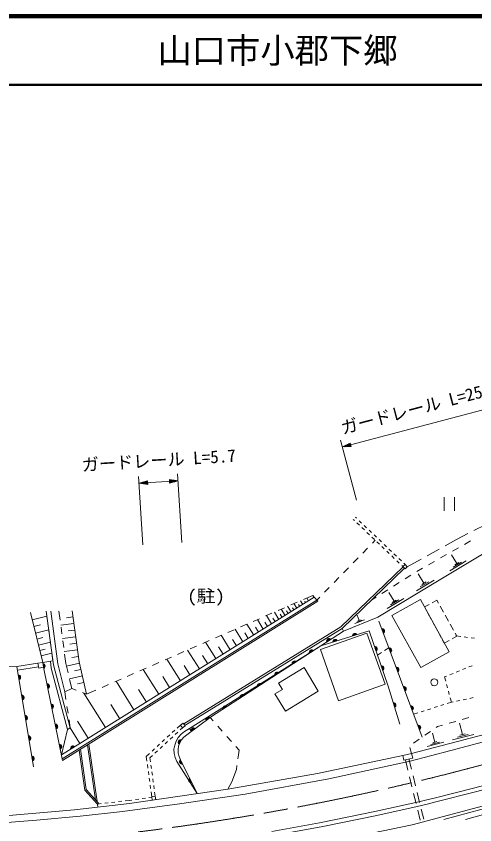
# Model space of a CAD drawing. Units: millimetres, scale not verified. Extents: x 40000 to 680000, y 20000 to 380000.
# Drawn here: x 384439 to 451280, y 262141 to 380000 of the extents above; entities that cross this region are included whole.
import ezdxf
from ezdxf.enums import TextEntityAlignment as Align

# ---------------------------------------------------------------- set-up
doc = ezdxf.new("R2010")
doc.units = ezdxf.units.MM
doc.header["$LTSCALE"] = 1000
doc.linetypes.add('CHAIN', pattern=[18.5, 12, -1.5, 3.5, -1.5])
for name, color, linetype, lineweight in [('M-BGD', 7, 'Continuous', 13), ('M-BMK', 2, 'CHAIN', 13), ('M-BMK-OTRS', 5, 'Continuous', 13), ('M-STR-HTXT', 7, 'Continuous', 13), ('M-TTL', 2, 'Continuous', 140), ('M-TTL-LINE', 7, 'Continuous', 50)]:
    doc.layers.add(name, color=color, linetype=linetype, lineweight=lineweight)
doc.layers.add('M-TTL-TXT', color=7, linetype='Continuous')
doc.styles.add('ＭＳ ゴシック', font='')
doc.styles.get('ＭＳ ゴシック').set_extended_font_data('MS Gothic')

msp = doc.modelspace()

# ---------------------------------------------------------------- linework, layer by layer
at = {"layer": 'M-BGD'}
for p, q in [((446794, 309899), (446794, 307899)), ((448294, 309899), (448294, 307899)), ((433744, 306493), (433563, 306665)), ((434060, 306812), (433872, 306991)), ((434785, 306123), (434423, 306468)), ((434468, 305804), (434106, 306148)), ((435192, 305114), (434830, 305459)), ((435509, 305434), (435147, 305778)), ((451150, 305030), (452934, 305935)), ((435917, 304425), (435555, 304770)), ((436234, 304744), (435871, 305089)), ((436641, 303736), (436279, 304080)), ((436958, 304055), (436596, 304399)), ((448592, 303733), (450258, 304578)), ((436350, 303187), (436768, 303615)), ((437366, 303046), (437004, 303391)), ((437683, 303365), (437320, 303710)), ((438407, 302676), (438045, 303021)), ((446950, 302820), (448592, 303733)), ((449763, 303014), (450632, 303508)), ((434953, 301755), (435652, 302471)), ((438090, 302357), (437728, 302702)), ((438815, 301668), (438452, 302012)), ((439131, 301987), (438769, 302331)), ((444328, 301363), (446076, 302335)), ((448024, 302025), (448894, 302520)), ((433557, 300324), (434255, 301039)), ((439539, 300978), (439177, 301323)), ((439856, 301297), (439494, 301642)), ((440263, 300289), (439901, 300634)), ((440580, 300608), (440218, 300953)), ((441443, 299761), (443453, 300878)), ((444547, 300048), (445417, 300542)), ((446286, 301037), (447155, 301531)), ((450028, 300613), (447647, 299180)), ((448647, 300214), (447882, 301484)), ((431944, 290739), (441043, 299527)), ((432160, 298892), (432859, 299608)), ((440807, 299772), (440626, 299944)), ((440807, 299772), (441130, 300084)), ((440807, 299772), (441119, 299448)), ((441130, 300084), (440942, 300263)), ((441119, 299448), (441443, 299761)), ((441130, 300084), (441443, 299761)), ((442809, 299059), (443678, 299553)), ((449337, 300414), (448147, 299697)), ((448944, 300393), (448349, 300035)), ((441115, 297996), (441960, 298531)), ((443855, 297362), (443033, 298727)), ((430764, 297460), (431462, 298176)), ((439426, 296924), (440271, 297460)), ((445340, 297792), (442781, 296251)), ((444597, 297577), (443318, 296806)), ((444175, 297555), (443535, 297170)), ((429367, 296028), (430066, 296744)), ((437737, 295853), (438582, 296389)), ((439517, 294724), (438739, 296015)), ((391157, 271744), (428251, 294884)), ((391198, 271534), (428383, 294731)), ((426193, 294248), (425851, 294797)), ((426293, 294990), (427652, 295584)), ((426617, 294513), (426485, 294725)), ((427041, 294778), (426777, 295201)), ((427890, 295307), (428383, 294731)), ((428251, 294884), (428669, 295313)), ((436287, 294933), (436893, 295318)), ((440922, 295130), (438501, 293672)), ((440219, 294927), (439009, 294198)), ((439819, 294906), (439214, 294542)), ((445755, 294893), (445064, 294512)), ((445997, 294453), (445755, 294893)), ((422628, 293388), (423544, 293789)), ((423647, 292660), (423072, 293582)), ((424496, 293190), (423998, 293987)), ((424460, 294189), (425377, 294589)), ((424920, 293454), (424710, 293791)), ((425344, 293719), (424924, 294392)), ((425768, 293984), (425597, 294258)), ((444626, 294270), (443935, 293889)), ((443935, 293889), (444177, 293450)), ((446721, 293140), (446238, 294016)), ((388311, 285792), (386508, 293081)), ((386773, 292010), (388916, 292539)), ((388819, 293258), (388971, 292132)), ((390847, 291956), (390673, 293285)), ((392722, 292441), (391763, 292309)), ((420795, 292587), (421712, 292988)), ((421668, 291426), (420912, 292638)), ((422725, 292085), (422066, 293142)), ((423186, 292373), (422899, 292834)), ((424072, 292925), (423823, 293324)), ((434417, 291937), (434109, 292695)), ((444419, 293012), (444902, 292137)), ((447445, 291826), (446962, 292702)), ((387012, 291043), (387978, 291282)), ((389105, 291141), (389238, 290150)), ((392847, 291482), (390929, 291218)), ((417130, 290985), (418046, 291386)), ((419066, 289803), (418072, 291397)), ((418963, 291786), (419879, 292187)), ((420456, 290670), (419589, 292060)), ((421062, 291048), (420684, 291654)), ((422197, 291756), (421867, 292284)), ((435204, 292035), (433783, 291460)), ((434810, 291986), (434100, 291698)), ((434594, 292009), (434239, 291865)), ((443623, 274929), (437279, 291814)), ((445143, 291699), (445626, 290823)), ((448170, 290513), (447687, 291388)), ((387251, 290077), (389184, 290555)), ((391107, 289973), (390977, 290964)), ((392979, 290523), (392020, 290391)), ((409039, 276610), (431944, 290739)), ((415298, 290184), (416214, 290585)), ((417472, 288808), (416332, 290636)), ((418269, 289305), (417772, 290102)), ((419761, 290236), (419328, 290931)), ((432130, 290358), (431944, 290739)), ((445867, 290385), (446350, 289510)), ((448653, 289636), (448411, 290075)), ((387467, 289206), (388338, 289421)), ((387682, 288334), (389425, 288765)), ((389372, 289159), (389505, 288168)), ((393105, 289564), (391186, 289300)), ((391367, 287990), (391237, 288981)), ((411632, 288582), (412549, 288983)), ((413548, 286360), (412048, 288764)), ((413465, 289383), (414381, 289784)), ((415644, 287668), (414336, 289764)), ((416558, 288238), (415988, 289152)), ((446592, 289072), (446834, 288632)), ((446834, 288632), (447525, 289013)), ((447962, 289255), (448653, 289636)), ((449236, 289593), (448503, 289688)), ((450227, 289465), (449731, 289529)), ((451219, 289336), (450723, 289400)), ((387876, 287549), (388662, 287743)), ((393369, 287645), (391443, 287380)), ((393237, 288605), (392278, 288472)), ((411144, 284861), (409425, 287617)), ((409685, 276157), (428824, 288217)), ((409800, 287781), (410716, 288182)), ((414596, 287014), (413942, 288062)), ((438119, 287528), (438737, 287935)), ((388071, 286763), (389642, 287151)), ((389639, 287177), (389790, 286050)), ((391671, 285669), (391497, 286998)), ((393502, 286682), (392538, 286550)), ((406135, 286179), (407051, 286580)), ((407967, 286980), (408883, 287381)), ((412346, 285610), (411596, 286812)), ((437083, 286846), (437701, 287253)), ((384541, 285198), (387619, 285683)), ((387619, 285683), (388311, 285792)), ((387619, 285683), (387728, 284992)), ((388311, 285792), (389790, 286050)), ((388311, 285792), (388419, 285100)), ((391998, 284317), (391671, 285669)), ((393652, 285722), (391763, 285288)), ((404302, 285378), (405218, 285779)), ((408388, 283141), (406416, 286302)), ((409766, 284001), (408906, 285379)), ((450415, 285146), (450878, 285334)), ((386955, 270597), (384541, 285198)), ((384622, 284685), (387700, 285169)), ((387728, 284992), (388419, 285100)), ((391198, 271534), (388419, 285100)), ((393869, 284778), (392925, 284561)), ((400637, 283776), (401553, 284177)), ((402469, 284577), (403386, 284978)), ((405227, 281169), (402965, 284794)), ((426393, 285047), (422675, 282800)), ((428466, 281618), (426393, 285047)), ((447637, 284013), (448100, 284202)), ((448563, 284391), (449026, 284579)), ((449489, 284768), (449952, 284957)), ((394086, 283834), (392218, 283404)), ((392559, 281994), (392233, 283345)), ((394301, 282900), (393367, 282685)), ((398804, 282975), (399720, 283376)), ((401602, 278908), (399009, 283064)), ((406807, 282155), (405821, 283735)), ((446867, 283700), (447174, 283825)), ((447039, 283060), (446867, 283700)), ((391506, 281546), (392559, 281994)), ((392559, 281994), (393160, 281765)), ((394696, 281179), (396055, 281774)), ((396972, 282174), (397888, 282575)), ((403414, 280038), (402284, 281851)), ((423234, 281875), (422157, 281224)), ((422675, 282800), (423234, 281875)), ((447299, 282095), (447169, 282577)), ((391686, 280399), (391506, 281546)), ((394095, 281409), (394696, 281179)), ((397445, 276315), (394321, 281322)), ((422157, 281224), (423670, 278720)), ((423670, 278720), (428466, 281618)), ((447559, 281129), (447429, 281612)), ((447862, 280007), (447689, 280646)), ((451055, 280681), (450566, 280577)), ((391995, 278423), (391840, 279411)), ((399523, 277611), (398227, 279690)), ((445828, 279369), (445351, 279220)), ((446782, 279668), (446305, 279519)), ((447862, 280007), (447259, 279818)), ((448120, 280061), (447862, 280007)), ((449098, 280268), (448609, 280164)), ((450077, 280474), (449587, 280371)), ((442965, 278472), (442363, 278284)), ((443919, 278771), (443442, 278622)), ((444874, 279070), (444396, 278921)), ((392329, 276288), (392150, 277435)), ((394941, 274753), (393379, 277257)), ((409290, 275242), (412712, 277780)), ((413156, 277280), (412712, 277780)), ((448496, 277223), (447536, 276945)), ((450418, 277777), (449457, 277500)), ((407186, 275577), (407555, 275915)), ((407924, 276252), (408383, 276672)), ((408721, 276303), (408358, 275972)), ((408383, 276672), (408792, 276960)), ((408671, 276263), (408383, 276672)), ((408671, 276263), (409080, 276551)), ((409080, 276551), (408792, 276960)), ((409685, 276157), (408992, 275720)), ((409982, 275755), (409685, 276157)), ((414483, 275784), (413819, 276532)), ((445837, 276455), (445646, 276323)), ((446575, 276668), (445837, 276455)), ((449477, 275326), (449048, 276966)), ((406448, 274903), (406817, 275240)), ((407251, 274959), (406882, 274622)), ((407989, 275634), (407620, 275297)), ((415811, 274288), (415147, 275036)), ((443176, 274620), (442353, 274052)), ((444823, 275756), (443999, 275188)), ((445458, 274186), (445114, 275500)), ((451121, 275319), (448048, 274514)), ((450299, 275323), (448763, 274920)), ((449861, 275427), (449093, 275226)), ((393740, 274003), (391043, 272321)), ((395995, 265796), (394830, 273799)), ((396236, 265531), (395015, 273915)), ((404972, 273553), (405341, 273890)), ((405775, 273610), (405406, 273272)), ((405710, 274228), (406079, 274565)), ((406513, 274284), (406144, 273947)), ((416918, 273040), (416474, 273540)), ((446775, 274181), (444313, 273535)), ((446116, 274183), (444885, 273861)), ((445766, 274267), (445150, 274106)), ((403406, 272121), (403865, 272541)), ((404299, 272260), (403937, 271929)), ((404234, 272878), (404603, 273216)), ((405037, 272935), (404668, 272597)), ((416761, 271759), (416847, 272329)), ((416847, 272329), (416918, 273040)), ((441789, 273397), (442072, 272535)), ((403503, 271408), (403406, 272121)), ((403937, 271929), (404016, 271345)), ((407846, 271355), (410833, 266697)), ((408383, 271622), (410833, 266697)), ((441524, 270110), (441153, 271616)), ((442033, 270231), (441662, 271738)), ((403636, 270416), (403569, 270912)), ((403770, 269425), (403703, 269921)), ((404082, 270849), (404149, 270354)), ((415852, 268388), (416527, 270199)), ((416527, 270199), (416613, 270770)), ((403903, 268434), (403836, 268930)), ((404216, 269858), (404283, 269363)), ((404349, 268867), (404416, 268372)), ((442122, 267682), (441763, 269139)), ((442631, 267804), (442272, 269260)), ((404037, 267443), (403970, 267939)), ((404483, 267876), (404550, 267380)), ((415267, 267349), (415852, 268388)), ((400947, 265245), (415267, 267349)), ((404200, 266234), (404104, 266948)), ((404617, 266885), (404695, 266301)), ((442720, 265255), (442361, 266711)), ((443229, 265376), (442870, 266833)), ((396288, 265176), (396436, 265310)), ((396849, 265239), (396288, 265176)), ((397843, 265350), (397346, 265295)), ((398837, 265461), (398340, 265406)), ((399830, 265573), (399334, 265517)), ((400889, 265691), (400327, 265628)), ((401312, 265753), (400889, 265691)), ((402301, 265899), (401806, 265826)), ((403290, 266044), (402796, 265971)), ((404208, 266179), (403785, 266117)), ((404695, 266301), (404201, 266228)), ((404201, 266228), (404273, 265734)), ((404768, 265806), (404695, 266301)), ((446752, 262937), (458539, 266083)), ((396288, 265176), (396338, 264729)), ((443318, 262828), (442960, 264284)), ((443827, 262949), (443468, 264405)), ((449909, 262938), (455802, 264511))]:
    msp.add_line(p, q, dxfattribs=at)
for points in [[(154558, 275825), (219366, 267080), (293833, 257173), (321319, 254048), (336376, 252858), (350509, 252432), (365105, 252521), (384991, 253497), (403883, 255415), (425900, 258771), (442164, 262127), (462921, 267666), (481653, 273437), (498840, 280255), (516596, 288068), (534174, 297016), (548343, 304829), (560310, 311966)], [(465255, 308731), (461225, 306884), (446088, 297776), (437157, 292396), (432130, 290358)], [(383486, 255965), (390775, 256551), (396758, 257137), (403417, 257954), (409969, 258766), (416929, 259814), (422451, 260702), (429109, 261896), (436984, 263494), (442892, 264808), (444348, 265176), (445618, 265513), (451362, 266934), (460177, 269304), (468727, 271759), (480756, 275550), (484247, 276873), (492364, 280095), (502947, 284582), (510482, 287969), (518949, 292033), (522064, 293542), (529590, 297387), (540945, 303448)], [(440835, 299743), (431759, 290977), (408866, 276856)], [(427652, 295584), (427890, 295307), (393740, 274003), (392329, 276288)], [(384541, 285198), (345164, 284625), (344824, 292618)], [(388819, 293258), (389868, 285471), (392329, 276288)], [(391506, 281546), (390508, 285592), (389469, 293268)], [(392602, 293313), (393607, 285917), (394696, 281179)], [(432130, 290358), (412763, 277816), (412712, 277780)], [(440333, 276793), (438629, 282368), (435859, 290394), (428824, 288217)], [(442072, 272535), (457308, 276526), (467393, 279580), (467748, 280362), (467464, 281534), (467109, 282421), (466398, 282847), (456278, 287535)], [(391914, 276046), (389516, 284989), (389426, 285987)], [(392329, 276288), (391914, 276046), (391043, 272321)], [(396288, 265176), (394449, 267202), (393616, 273042)], [(393802, 273158), (394639, 267291), (396436, 265310)], [(415267, 267349), (428370, 269639), (440767, 272224)], [(368045, 262680), (382250, 263425), (392939, 264348), (400947, 265245)]]:
    msp.add_lwpolyline(points, dxfattribs=at)
for points in [[(439199, 292671), (443389, 285071), (447536, 287358), (443346, 294958)], [(435550, 290087), (438196, 282630), (431422, 280227), (428776, 287684)], [(440925, 271562), (442230, 271873), (442072, 272535), (440767, 272224)]]:
    msp.add_lwpolyline(points, close=True, dxfattribs=at)
msp.add_circle((445369, 282914), 500, dxfattribs=at)
for centre, radius, start, end in [((433790, 289697), 354, 25.98983, 188.39501), ((433790, 289697), 283, 28.21387, 186.17097), ((437763, 290373), 354, 299.38957, 101.79475), ((437763, 290373), 283, 301.61361, 99.57071), ((437763, 290373), 212, 305.35993, 95.82438), ((437763, 290373), 142, 313.07166, 88.11265), ((437763, 290373), 100, 323.38932, 77.79499), ((430030, 288934), 354, 41.7247, 204.12988), ((430030, 288934), 283, 43.94874, 201.90584), ((430030, 288934), 212, 47.69507, 198.15951), ((430030, 288934), 142, 55.4068, 190.44778), ((430030, 288934), 100, 65.72446, 180.13012), ((430924, 288810), 354, 25.98983, 188.39501), ((430924, 288810), 283, 28.21387, 186.17097), ((430924, 288810), 212, 31.96019, 182.42464), ((430924, 288810), 142, 39.67192, 174.71291), ((430924, 288810), 100, 49.98959, 164.39525), ((433790, 289697), 212, 31.96019, 182.42464), ((433790, 289697), 142, 39.67192, 174.71291), ((433790, 289697), 100, 49.98959, 164.39525), ((427512, 287303), 354, 41.7247, 204.12988), ((427512, 287303), 283, 43.94874, 201.90584), ((436703, 287781), 354, 297.83864, 100.24382), ((436703, 287781), 283, 300.06268, 98.01978), ((436703, 287781), 212, 303.80901, 94.27345), ((436703, 287781), 142, 311.52074, 86.56173), ((436703, 287781), 100, 321.8384, 76.24406), ((438818, 287565), 354, 299.38957, 101.79475), ((438818, 287565), 283, 301.61361, 99.57071), ((438818, 287565), 212, 305.35993, 95.82438), ((438818, 287565), 142, 313.07166, 88.11265), ((438818, 287565), 100, 323.38932, 77.79499), ((427512, 287303), 212, 47.69507, 198.15951), ((427512, 287303), 142, 55.4068, 190.44778), ((427512, 287303), 100, 65.72446, 180.13012), ((388329, 285273), 354, 290.39842, 88.73914), ((388329, 285273), 283, 292.62246, 86.14762), ((388329, 285273), 212, 296.36879, 81.76538), ((388329, 285273), 142, 305.25665, 72.64324), ((388329, 285273), 100, 317.84036, 60.05953), ((424994, 285672), 354, 41.7247, 204.12988), ((424994, 285672), 283, 43.94874, 201.90584), ((424994, 285672), 212, 47.69507, 198.15951), ((424994, 285672), 142, 55.4068, 190.44778), ((424994, 285672), 100, 65.72446, 180.13012), ((437682, 284945), 354, 297.83864, 100.24382), ((437682, 284945), 283, 300.06268, 98.01978), ((422476, 284042), 354, 41.7247, 204.12988), ((422476, 284042), 283, 43.94874, 201.90584), ((422476, 284042), 212, 47.69507, 198.15951), ((422476, 284042), 142, 55.4068, 190.44778), ((422476, 284042), 100, 65.72446, 180.13012), ((437682, 284945), 212, 303.80901, 94.27345), ((437682, 284945), 142, 311.52074, 86.56173), ((437682, 284945), 100, 321.8384, 76.24406), ((439873, 284756), 354, 299.38957, 101.79475), ((439873, 284756), 283, 301.61361, 99.57071), ((439873, 284756), 212, 305.35993, 95.82438), ((439873, 284756), 142, 313.07166, 88.11265), ((439873, 284756), 100, 323.38932, 77.79499), ((384743, 283644), 354, 288.18734, 90.59252), ((384743, 283644), 283, 290.41138, 88.36848), ((384743, 283644), 212, 294.15771, 84.62216), ((384743, 283644), 142, 301.86944, 76.91043), ((384743, 283644), 100, 312.1871, 66.59276), ((388932, 282335), 354, 290.39842, 92.8036), ((388932, 282335), 283, 292.62246, 90.57956), ((388932, 282335), 212, 296.36879, 86.83323), ((388932, 282335), 142, 304.08052, 79.1215), ((388932, 282335), 100, 314.39818, 68.80384), ((419958, 282411), 354, 41.7247, 204.12988), ((419958, 282411), 283, 43.94874, 201.90584), ((419958, 282411), 212, 47.69507, 198.15951), ((419958, 282411), 142, 55.4068, 190.44778), ((419958, 282411), 100, 65.72446, 180.13012), ((440928, 281948), 354, 299.38957, 101.79475), ((440928, 281948), 283, 301.61361, 99.57071), ((440928, 281948), 212, 305.35993, 95.82438), ((440928, 281948), 142, 313.07166, 88.11265), ((440928, 281948), 100, 323.38932, 77.79499), ((385232, 280684), 354, 288.18734, 90.59252), ((385232, 280684), 283, 290.41138, 88.36848), ((385232, 280684), 212, 294.15771, 84.62216), ((385232, 280684), 142, 301.86944, 76.91043), ((385232, 280684), 100, 312.1871, 66.59276), ((417440, 280780), 354, 41.7247, 204.12988), ((417440, 280780), 283, 43.94874, 201.90584), ((417440, 280780), 212, 47.69507, 198.15951), ((417440, 280780), 142, 55.4068, 190.44778), ((417440, 280780), 100, 65.72446, 180.13012), ((389535, 279396), 354, 290.39842, 92.8036), ((389535, 279396), 283, 292.62246, 90.57956), ((389535, 279396), 212, 296.36879, 86.83323), ((389535, 279396), 142, 304.08052, 79.1215), ((389535, 279396), 100, 314.39818, 68.80384), ((414922, 279149), 354, 41.7247, 204.12988), ((414922, 279149), 283, 43.94874, 201.90584), ((414922, 279149), 212, 47.69507, 198.15951), ((439429, 279565), 354, 295.79751, 98.20268), ((439429, 279565), 283, 298.02154, 95.97864), ((439429, 279565), 212, 301.76787, 92.23232), ((439429, 279565), 142, 309.4796, 84.52059), ((439429, 279565), 100, 319.79726, 74.20293), ((441983, 279140), 354, 299.38957, 101.79475), ((441983, 279140), 283, 301.61361, 99.57071), ((441983, 279140), 212, 305.35993, 95.82438), ((414922, 279149), 142, 55.4068, 190.44778), ((414922, 279149), 100, 65.72446, 180.13012), ((441983, 279140), 142, 313.07166, 88.11265), ((441983, 279140), 100, 323.38932, 77.79499), ((385722, 277725), 354, 288.18734, 90.59252), ((385722, 277725), 283, 290.41138, 88.36848), ((385722, 277725), 212, 294.15771, 84.62216), ((385722, 277725), 142, 301.86944, 76.91043), ((385722, 277725), 100, 312.1871, 66.59276), ((412422, 277497), 354, 45.36265, 207.76783), ((412422, 277497), 283, 47.58669, 205.54379), ((412422, 277497), 212, 51.33301, 201.79746), ((412422, 277497), 142, 59.04474, 194.08573), ((412422, 277497), 100, 69.36241, 183.76807), ((390138, 276457), 354, 290.39842, 92.8036), ((390138, 276457), 283, 292.62246, 90.57956), ((390138, 276457), 212, 296.36879, 86.83323), ((390138, 276457), 142, 304.08052, 79.1215), ((390138, 276457), 100, 314.39818, 68.80384), ((410296, 275920), 354, 45.3576, 207.76278), ((410296, 275920), 283, 47.58164, 205.53874), ((410296, 275920), 212, 51.32797, 201.79241), ((410296, 275920), 142, 59.0397, 194.08068), ((410296, 275920), 100, 69.35736, 183.76302), ((443038, 276331), 354, 299.38957, 101.79475), ((443038, 276331), 283, 301.61361, 99.57071), ((443038, 276331), 212, 305.35993, 95.82438), ((443038, 276331), 142, 313.07166, 88.11265), ((443038, 276331), 100, 323.38932, 77.79499), ((386211, 274765), 354, 288.18734, 90.59252), ((386211, 274765), 283, 290.41138, 88.36848), ((386211, 274765), 212, 294.15771, 84.62216), ((386211, 274765), 142, 301.86944, 76.91043), ((386211, 274765), 100, 312.1871, 66.59276), ((410679, 272944), 3248, 121.2867, 209.29616), ((410753, 272951), 2718, 122.58292, 209.28995), ((390742, 273518), 354, 290.39842, 92.8036), ((390742, 273518), 283, 292.62246, 90.57956), ((390742, 273518), 212, 296.36879, 86.83323), ((390742, 273518), 142, 304.08052, 79.1215), ((390742, 273518), 100, 314.39818, 68.80384), ((392722, 273304), 354, 40.75465, 203.15983), ((392722, 273304), 283, 42.97869, 200.93579), ((392722, 273304), 212, 46.72501, 197.18946), ((392722, 273304), 142, 54.43674, 189.47773), ((408399, 274192), 353, 67.66739, 236.77889), ((408400, 274191), 284, 70.94353, 233.50424), ((408400, 274191), 213, 75.95568, 228.70888), ((408399, 274191), 142, 84.64868, 219.79276), ((408399, 274191), 100, 96.21702, 208.2236), ((392722, 273304), 100, 64.7544, 179.16007), ((386701, 271805), 354, 288.18734, 90.59252), ((386701, 271805), 283, 290.41138, 88.36848), ((386701, 271805), 212, 294.15771, 84.62216), ((386701, 271805), 142, 301.86944, 76.91043), ((386701, 271805), 100, 312.1871, 66.59276), ((408587, 271333), 354, 125.24784, 287.65302), ((408587, 271333), 283, 127.47188, 285.42898), ((408587, 271333), 212, 131.2182, 281.68265), ((408587, 271333), 142, 138.92993, 273.97092), ((408587, 271333), 100, 149.2476, 263.65326), ((409924, 268647), 354, 125.24784, 287.65302), ((409924, 268647), 283, 127.47188, 285.42898), ((409924, 268647), 212, 131.2182, 281.68265), ((409924, 268647), 142, 138.92993, 273.97092), ((409924, 268647), 100, 149.2476, 263.65326)]:
    msp.add_arc(centre, radius, start, end, dxfattribs=at)
at = {"layer": 'M-BMK'}
msp.add_arc((357848, 622265), 363870, 271.96705, 287.40141, dxfattribs=at)
at = {"layer": 'M-BMK-OTRS'}
for points in [[(421712, 261181), (428655, 262451), (436698, 264060), (443133, 265499), (444111, 265729), (445333, 266028), (451091, 267467), (459896, 269838), (468447, 272293), (480385, 276018), (483941, 277288), (492154, 280506), (502737, 284993), (510273, 288380), (518739, 292444), (521854, 293953), (529380, 297798), (540735, 303859), (542446, 304916)], [(378783, 262142), (387419, 262820), (393769, 263412), (399949, 264090), (408247, 265190), (417814, 266630), (430006, 268831), (441173, 271269), (441875, 271442), (447786, 272980), (454729, 274842)]]:
    msp.add_lwpolyline(points, dxfattribs=at)
at = {"layer": 'M-STR-HTXT'}
for p, q in [((433183, 317535), (454732, 323213)), ((434012, 309481), (431719, 318184)), ((431974, 317217), (433119, 317777)), ((431974, 317217), (433183, 317535)), ((431974, 317217), (433246, 317294)), ((433170, 317584), (432203, 317329)), ((433195, 317487), (432228, 317232)), ((432432, 317441), (433157, 317632)), ((432483, 317248), (433208, 317439)), ((433144, 317680), (432661, 317553)), ((433221, 317390), (432737, 317263)), ((432890, 317665), (433132, 317729)), ((432992, 317278), (433234, 317342)), ((433246, 317294), (433119, 317777)), ((402894, 302951), (402281, 312932)), ((408031, 312283), (406768, 312456)), ((406768, 312456), (406799, 311957)), ((407021, 312422), (406771, 312406)), ((406775, 312356), (407274, 312387)), ((407526, 312352), (406778, 312306)), ((408583, 303300), (407970, 313281)), ((402342, 311934), (408031, 312283)), ((402342, 311934), (403574, 312260)), ((402342, 311934), (403590, 312010)), ((402342, 311934), (403605, 311761)), ((403587, 312060), (402589, 311999)), ((403593, 311960), (402595, 311899)), ((402835, 312064), (403584, 312110)), ((402847, 311865), (403596, 311911)), ((403581, 312160), (403081, 312129)), ((403599, 311861), (403100, 311830)), ((403328, 312195), (403577, 312210)), ((403352, 311795), (403602, 311811)), ((403605, 311761), (403574, 312260)), ((406781, 312257), (407779, 312318)), ((408031, 312283), (406784, 312207)), ((406787, 312157), (407785, 312218)), ((407538, 312153), (406790, 312107)), ((406793, 312057), (407292, 312088)), ((407046, 312022), (406796, 312007)), ((408031, 312283), (406799, 311957))]:
    msp.add_line(p, q, dxfattribs=at)
msp.add_arc((394371, 526181), 295616, 279.65704, 299.12948, dxfattribs=at)
at = {"layer": 'M-TTL'}
msp.add_line((680000, 380000), (40000, 380000), dxfattribs=at)
at = {"layer": 'M-TTL-LINE'}
msp.add_line((40000, 370000), (680000, 370000), dxfattribs=at)

# ---------------------------------------------------------------- texts
at = {"layer": 'M-BGD', "style": 'ＭＳ ゴシック', "width": 1.1}
msp.add_text('(駐)', height=1833, dxfattribs=at).set_placement((412109, 294015), align=Align.BOTTOM_CENTER)
at = {"layer": 'M-STR-HTXT', "style": 'ＭＳ ゴシック'}
for s, rotation, p in [('ガードレール L=25.0', 14.76, (443652, 321535)), ('ガードレール L=5.7', 3.517, (405312, 313820))]:
    msp.add_text(s, height=1833, rotation=rotation, dxfattribs=at).set_placement(p, align=Align.BOTTOM_CENTER)
at = {"layer": 'M-TTL-TXT', "style": 'ＭＳ ゴシック'}
msp.add_text('山口市小郡下郷', height=3666, dxfattribs=at).set_placement((405024, 375000), align=Align.MIDDLE_LEFT)

doc.saveas('drawing.dxf')
